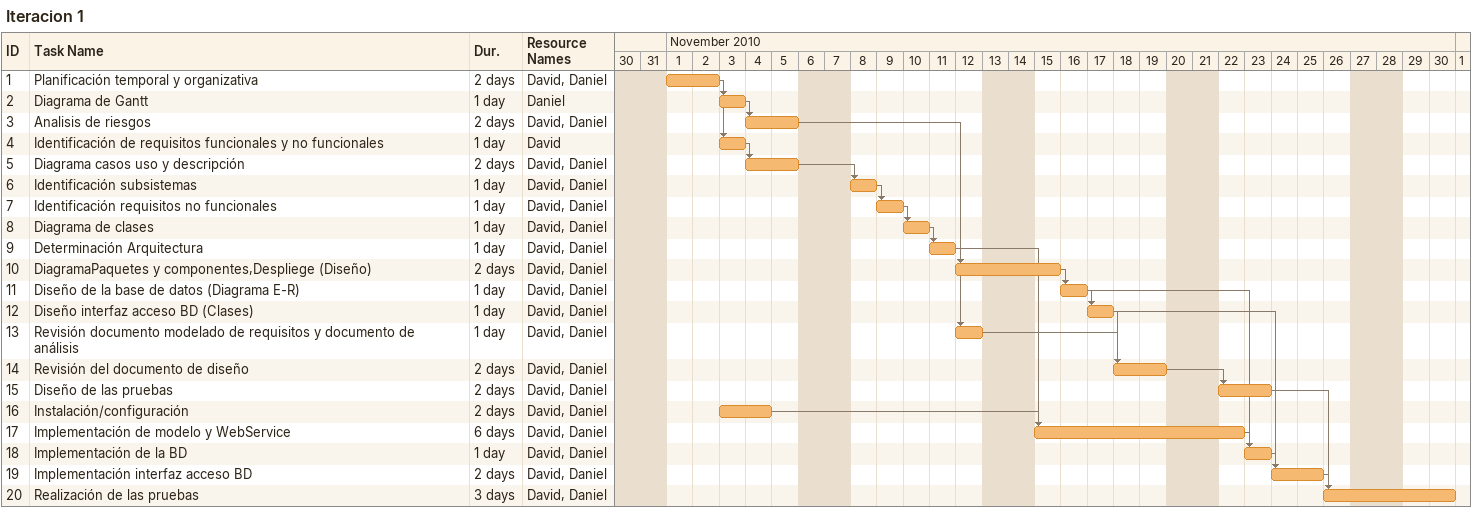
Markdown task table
Iteracion 1

| ID | Task | Duration | Start | Finish | Predecessors | Resources |
|---|---|---|---|---|---|---|
| 1 | Planificación temporal y organizativa | 2d | 2010-11-01 | 2010-11-02 |  | David, Daniel |
| 2 | Diagrama de Gantt | 1d | 2010-11-03 | 2010-11-03 | 1 | Daniel |
| 3 | Analisis de riesgos | 2d | 2010-11-04 | 2010-11-05 | 2 | David, Daniel |
| 4 | Identificación de requisitos funcionales y no funcionales | 1d | 2010-11-03 | 2010-11-03 | 1 | David |
| 5 | Diagrama casos uso y descripción | 2d | 2010-11-04 | 2010-11-05 | 4 | David, Daniel |
| 6 | Identificación subsistemas | 1d | 2010-11-08 | 2010-11-08 | 5 | David, Daniel |
| 7 | Identificación requisitos no funcionales | 1d | 2010-11-09 | 2010-11-09 | 6 | David, Daniel |
| 8 | Diagrama de clases | 1d | 2010-11-10 | 2010-11-10 | 7 | David, Daniel |
| 9 | Determinación Arquitectura | 1d | 2010-11-11 | 2010-11-11 | 8 | David, Daniel |
| 10 | DiagramaPaquetes y componentes,Despliege (Diseño) | 2d | 2010-11-12 | 2010-11-15 | 9 | David, Daniel |
| 11 | Diseño de la base de datos (Diagrama E-R) | 1d | 2010-11-16 | 2010-11-16 | 10 | David, Daniel |
| 12 | Diseño interfaz acceso BD (Clases) | 1d | 2010-11-17 | 2010-11-17 | 11 | David, Daniel |
| 13 | Revisión documento modelado de requisitos y documento de análisis | 1d | 2010-11-12 | 2010-11-12 | 3, 9 | David, Daniel |
| 14 | Revisión del documento de diseño | 2d | 2010-11-18 | 2010-11-19 | 12, 13 | David, Daniel |
| 15 | Diseño de las pruebas | 2d | 2010-11-22 | 2010-11-23 | 14 | David, Daniel |
| 16 | Instalación/configuración | 2d | 2010-11-03 | 2010-11-04 |  | David, Daniel |
| 17 | Implementación de modelo y WebService | 6d | 2010-11-15 | 2010-11-22 | 9, 13, 16 | David, Daniel |
| 18 | Implementación de la BD | 1d | 2010-11-23 | 2010-11-23 | 11, 17 | David, Daniel |
| 19 | Implementación interfaz acceso BD | 2d | 2010-11-24 | 2010-11-25 | 12, 18 | David, Daniel |
| 20 | Realización de las pruebas | 3d | 2010-11-26 | 2010-11-30 | 15, 19 | David, Daniel |
